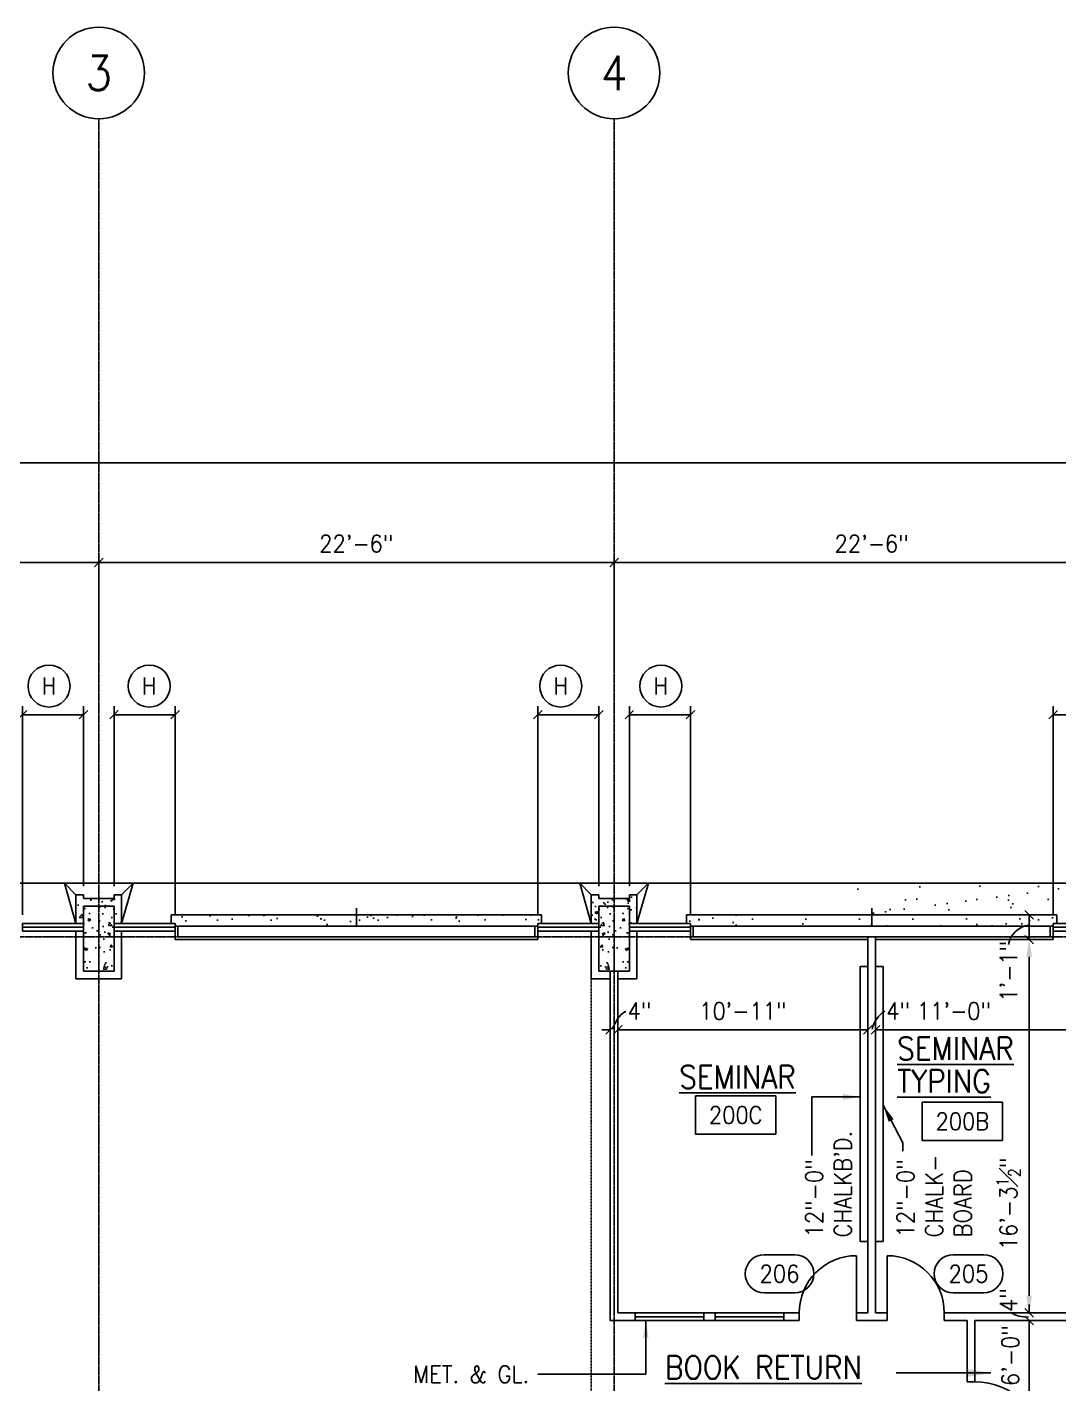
# Model space of a CAD drawing. Header units: inches. Extents: x 388 to 4053, y 352 to 2882.
# Drawn here: x 1170 to 1710, y 2171 to 2882 of the extents above; entities that cross this region are included whole.
import ezdxf
from ezdxf.enums import TextEntityAlignment as Align

# ---------------------------------------------------------------- set-up
doc = ezdxf.new("R2010")
doc.units = ezdxf.units.IN
doc.header["$LTSCALE"] = 0.5
doc.header["$MEASUREMENT"] = 0
doc.linetypes.add('CENTER', pattern=[3.25, 2.5, -0.25, 0.25, -0.25])
doc.linetypes.add('HIDDEN', pattern=[0.375, 0.25, -0.125])
for name, color, linetype in [('A-ANNO-DIMS', 7, 'Continuous'), ('A-ANNO-NOTE', 7, 'Continuous'), ('A-ANNO-TEXT', 7, 'Continuous'), ('A-COLS', 2, 'Continuous'), ('A-COLS-PATT', 8, 'Continuous'), ('A-DOOR', 3, 'Continuous'), ('A-DOOR-IDEN', 7, 'Continuous'), ('A-EQPM', 3, 'Continuous'), ('A-FLOR-IDEN', 7, 'Continuous'), ('A-FLOR-LEVL', 2, 'Continuous'), ('A-FLOR-OVHD', 2, 'Continuous'), ('A-FLOR-PATT', 8, 'Continuous'), ('A-GLAZ', 3, 'Continuous'), ('A-GLAZ-IDEN', 7, 'Continuous'), ('A-GRID', 8, 'CENTER'), ('A-GRID-IDEN', 7, 'Continuous'), ('A-WALL', 2, 'Continuous'), ('A-WALL-PATT', 8, 'Continuous')]:
    doc.layers.add(name, color=color, linetype=linetype)
doc.styles.add('ROMANS', font='romans.shx', dxfattribs={"width": 0.9})
doc.dimstyles.new('DIM96', dxfattribs={"dimscale": 96, "dimtxt": 0.09375, "dimasz": 0.046875, "dimexe": 0.046875, "dimexo": 0.046875, "dimgap": 0.046875, "dimtad": 1, "dimdec": 4, "dimzin": 3, "dimdsep": 46, "dimlunit": 4, "dimtxsty": 'ROMANS', "dimblk": 'OBLIQUE', "dimcen": 0.046875, "dimaunit": 1, "dimazin": 0, "dimtfac": 0.7, "dimtdec": 4, "dimtofl": 0, "dimtmove": 2, "dimatfit": 3, "dimldrblk": 'OBLIQUE', "dimfxl": 0, "dimfrac": 1, "dimtolj": 1, "dimtzin": 0, "dimarcsym": 0})
doc.dimstyles.new('LD96', dxfattribs={"dimscale": 96, "dimtxt": 0.09375, "dimasz": 0.09375, "dimexe": 0.046875, "dimexo": 0.046875, "dimgap": 0.046875, "dimtad": 0, "dimdec": 4, "dimzin": 3, "dimdsep": 46, "dimlunit": 4, "dimtxsty": 'ROMANS', "dimcen": 0.046875, "dimaunit": 1, "dimadec": 0, "dimazin": 0, "dimtfac": 0.7, "dimtdec": 4, "dimtofl": 0, "dimtmove": 2, "dimatfit": 3, "dimfxl": 0, "dimfrac": 1, "dimtolj": 1, "dimtzin": 0, "dimarcsym": 0})
doc.dimstyles.new('LE96A', dxfattribs={"dimscale": 96, "dimtxt": 0.09375, "dimasz": 0.125, "dimexe": 0.046875, "dimexo": 0.046875, "dimgap": 0.046875, "dimtad": 0, "dimdec": 4, "dimzin": 3, "dimdsep": 46, "dimlunit": 4, "dimtxsty": 'ROMANS', "dimcen": 0.046875, "dimaunit": 1, "dimadec": 0, "dimazin": 0, "dimtfac": 0.7, "dimtdec": 4, "dimtofl": 0, "dimtmove": 2, "dimatfit": 3, "dimfxl": 0, "dimfrac": 1, "dimtolj": 1, "dimtzin": 0, "dimarcsym": 0})
pattern_1 = [(37.5, (8.345, 1.141), (-0.56694, 17.341414), [0, -13.68, 0, -15.3, 0, -14.625]), (7.5, (8.345, 1.141), (15.92799, 25.39931), [0, -7.38, 0, -12.33, 0, -4.725]), (327.5, (-2.725, 1.141), (28.02728, 0.05093), [0, -4.5, 0, -16.2, 0, -21.15]), (317.5, (-2.725, 1.141), (27.05514, 7.89908), [0, -2.25, 0, -10.62, 0, -12.15])]
pattern_2 = [(50, (10.328, -0.822), (14.345204, -1.255043), [1.5, -16.5]), (355, (10.328, -0.822), (-2.77503, 15.04384), [1.2, -13.2]), (100.4514, (11.523, -0.927), (11.57019, 13.78879), [1.274804, -14.02284]), (46.1842, (10.328, 3.178), (21.34482, -3.31038), [2.25, -24.75]), (96.6356, (12.107, 2.902), (18.69325, 19.48236), [1.9122, -21.03426]), (351.1842, (10.328, 3.178), (18.69324, 19.48237), [1.8, -19.8]), (21, (12.328, 2.178), (11.93814, -8.05238), [1.5, -16.5]), (326, (12.328, 2.178), (4.86631, 14.503), [1.2, -13.2]), (71.4514, (13.323, 1.507), (16.80445, 6.45061), [1.274804, -14.02284]), (37.5, (10.328, -0.8225), (0.243197, 6.657877), [0, -13.04, 0, -13.4, 0, -13.25]), (7.5, (10.328, -0.8225), (5.26139, 7.888234), [0, -7.64, 0, -12.74, 0, -5.05]), (327.5, (5.868, -0.8225), (10.676449, -0.451097), [0, -5, 0, -15.6, 0, -20.7]), (317.5, (3.868, -0.822), (11.663723, 2.0021), [0, -6.5, 0, -10.36, 0, -14.7])]

# ---------------------------------------------------------------- blocks, each defined once
blk = doc.blocks.new('_Oblique')
at = {"color": 0, "lineweight": -2}
blk.add_line((-0.5, -0.5), (0.5, 0.5), dxfattribs=at)
blk = doc.blocks.new('*D2')
at = {"layer": 'A-ANNO-DIMS', "color": 0, "lineweight": -2}
for p, q in [((659.08, 2615.5), (659.08, 2657.96)), ((3645.08, 2530.14), (3645.08, 2657.96)), ((659.08, 2653.46), (3645.08, 2653.46))]:
    blk.add_line(p, q, dxfattribs=at)
at = {"layer": 'Defpoints', "color": 0}
for p in [(3645.08, 2653.46), (659.08, 2611), (3645.08, 2525.64)]:
    blk.add_point(p, dxfattribs=at)
at = {"layer": 'A-ANNO-DIMS', "color": 0, "lineweight": -2, "xscale": 4.5, "yscale": 4.5, "zscale": 4.5, "rotation": 180}
blk.add_blockref('_Oblique', (659.08, 2653.46), dxfattribs=at)
at = {"layer": 'A-ANNO-DIMS', "color": 0, "lineweight": -2, "xscale": 4.5, "yscale": 4.5, "zscale": 4.5}
blk.add_blockref('_Oblique', (3645.08, 2653.46), dxfattribs=at)
at = {"layer": 'A-ANNO-DIMS', "color": 0, "insert": (2152.08, 2663.31), "char_height": 9, "attachment_point": 5, "style": 'ROMANS'}
blk.add_mtext('\\A1;248\'-10"', dxfattribs=at)
blk = doc.blocks.new('*D4')
at = {"layer": 'A-ANNO-DIMS', "color": 0, "lineweight": -2}
for p, q in [((937.08, 2512.69), (937.08, 2605.8)), ((937.08, 2601.3), (1207.08, 2601.3)), ((1207.08, 2553.74), (1207.08, 2605.8))]:
    blk.add_line(p, q, dxfattribs=at)
at = {"layer": 'Defpoints', "color": 0}
for p in [(1207.08, 2601.3), (1207.08, 2549.24), (937.08, 2508.19)]:
    blk.add_point(p, dxfattribs=at)
at = {"layer": 'A-ANNO-DIMS', "color": 0, "lineweight": -2, "xscale": 4.5, "yscale": 4.5, "zscale": 4.5, "rotation": 180}
blk.add_blockref('_Oblique', (937.08, 2601.3), dxfattribs=at)
at = {"layer": 'A-ANNO-DIMS', "color": 0, "lineweight": -2, "xscale": 4.5, "yscale": 4.5, "zscale": 4.5}
blk.add_blockref('_Oblique', (1207.08, 2601.3), dxfattribs=at)
at = {"layer": 'A-ANNO-DIMS', "color": 0, "insert": (1072.08, 2611.16), "char_height": 9, "attachment_point": 5, "style": 'ROMANS'}
blk.add_mtext('\\A1;22\'-6"', dxfattribs=at)
blk = doc.blocks.new('*D5')
at = {"layer": 'A-ANNO-DIMS', "color": 0, "lineweight": -2}
for p, q in [((1207.08, 2553.74), (1207.08, 2605.8)), ((1207.08, 2601.3), (1477.08, 2601.3)), ((1477.08, 2547.74), (1477.08, 2605.8))]:
    blk.add_line(p, q, dxfattribs=at)
at = {"layer": 'Defpoints', "color": 0}
for p in [(1477.08, 2601.3), (1207.08, 2549.24), (1477.08, 2543.24)]:
    blk.add_point(p, dxfattribs=at)
at = {"layer": 'A-ANNO-DIMS', "color": 0, "lineweight": -2, "xscale": 4.5, "yscale": 4.5, "zscale": 4.5, "rotation": 180}
blk.add_blockref('_Oblique', (1207.08, 2601.3), dxfattribs=at)
at = {"layer": 'A-ANNO-DIMS', "color": 0, "lineweight": -2, "xscale": 4.5, "yscale": 4.5, "zscale": 4.5}
blk.add_blockref('_Oblique', (1477.08, 2601.3), dxfattribs=at)
at = {"layer": 'A-ANNO-DIMS', "color": 0, "insert": (1342.08, 2611.16), "char_height": 9, "attachment_point": 5, "style": 'ROMANS'}
blk.add_mtext('\\A1;22\'-6"', dxfattribs=at)
blk = doc.blocks.new('*D6')
at = {"layer": 'A-ANNO-DIMS', "color": 0, "lineweight": -2}
for p, q in [((1477.08, 2547.74), (1477.08, 2605.8)), ((1477.08, 2601.3), (1747.08, 2601.3)), ((1747.08, 2543.74), (1747.08, 2605.8))]:
    blk.add_line(p, q, dxfattribs=at)
at = {"layer": 'Defpoints', "color": 0}
for p in [(1747.08, 2601.3), (1477.08, 2543.24), (1747.08, 2539.24)]:
    blk.add_point(p, dxfattribs=at)
at = {"layer": 'A-ANNO-DIMS', "color": 0, "lineweight": -2, "xscale": 4.5, "yscale": 4.5, "zscale": 4.5, "rotation": 180}
blk.add_blockref('_Oblique', (1477.08, 2601.3), dxfattribs=at)
at = {"layer": 'A-ANNO-DIMS', "color": 0, "lineweight": -2, "xscale": 4.5, "yscale": 4.5, "zscale": 4.5}
blk.add_blockref('_Oblique', (1747.08, 2601.3), dxfattribs=at)
at = {"layer": 'A-ANNO-DIMS', "color": 0, "insert": (1612.08, 2611.16), "char_height": 9, "attachment_point": 5, "style": 'ROMANS'}
blk.add_mtext('\\A1;22\'-6"', dxfattribs=at)
blk = doc.blocks.new('GLAZ1')
for p, q in [((0, 0), (-4, 0)), ((-4, 0), (-4, -32)), ((-2, -32), (-2, 0)), ((0, -32), (0, 0)), ((-4, -32), (0, -32))]:
    blk.add_line(p, q)
blk = doc.blocks.new('IDEN3')
for p, q in [((-0.0833, 0.1042), (0.0833, 0.1042)), ((-0.0833, -0.1042), (0.0833, -0.1042))]:
    blk.add_line(p, q)
for centre, start, end in [((-0.0833, 0), 90, 270), ((0.0833, 0), 270, 90)]:
    blk.add_arc(centre, 0.1042, start, end)
at = {"style": 'ROMANS', "width": 0.9}
blk.add_attdef('#', text='', height=0.0938, dxfattribs=at).set_placement((0, 0), align=Align.MIDDLE_CENTER)
blk = doc.blocks.new('IDENM1')
blk.add_circle((0, 0), 0.1146)
at = {"style": 'ROMANS', "width": 0.9}
blk.add_attdef('#', text='', height=0.0938, dxfattribs=at).set_placement((0, 0), align=Align.MIDDLE)
blk = doc.blocks.new('IDEN2')
for p, q in [((-0.2188, 0.1042), (0.2188, 0.1042)), ((-0.2188, 0.1042), (-0.2188, -0.1042)), ((0.2188, 0.1042), (0.2188, -0.1042)), ((-0.2188, -0.1042), (0.2188, -0.1042))]:
    blk.add_line(p, q)
at = {"style": 'ROMANS', "width": 0.9}
blk.add_attdef('#', text='', height=0.0938, dxfattribs=at).set_placement((0, 0), align=Align.MIDDLE_CENTER)
blk = doc.blocks.new('DOOR1')
at = {"color": 0, "linetype": 'ByBlock'}
blk.add_line((0, 0), (0, 1), dxfattribs=at)
blk.add_arc((0, 0), 1, 90, 180, dxfattribs=at)
blk = doc.blocks.new('*D46')
at = {"layer": 'A-ANNO-DIMS', "color": 0, "lineweight": -2}
for p, q in [((1475.08, 2342.87), (1475.08, 2361.03)), ((1479.08, 2342.87), (1479.08, 2361.03)), ((1475.08, 2356.53), (1470.58, 2356.53)), ((1479.08, 2356.53), (1483.58, 2356.53))]:
    blk.add_line(p, q, dxfattribs=at)
at = {"layer": 'Defpoints', "color": 0}
for p in [(1479.08, 2356.53), (1475.08, 2338.37), (1479.08, 2338.37)]:
    blk.add_point(p, dxfattribs=at)
at = {"layer": 'A-ANNO-DIMS', "color": 0, "lineweight": -2, "xscale": 4.5, "yscale": 4.5, "zscale": 4.5}
blk.add_blockref('_Oblique', (1475.08, 2356.53), dxfattribs=at)
at = {"layer": 'A-ANNO-DIMS', "color": 0, "lineweight": -2, "xscale": 4.5, "yscale": 4.5, "zscale": 4.5, "rotation": 180}
blk.add_blockref('_Oblique', (1479.08, 2356.53), dxfattribs=at)
at = {"layer": 'A-ANNO-DIMS', "color": 0, "insert": (1490.39, 2366.39), "char_height": 9, "attachment_point": 5, "style": 'ROMANS'}
blk.add_mtext('\\A1;4"', dxfattribs=at)
blk = doc.blocks.new('*D47')
at = {"layer": 'A-ANNO-DIMS', "color": 0, "lineweight": -2}
for p, q in [((1479.08, 2342.87), (1479.08, 2361.03)), ((1610.08, 2350.47), (1610.08, 2361.03)), ((1479.08, 2356.53), (1610.08, 2356.53))]:
    blk.add_line(p, q, dxfattribs=at)
at = {"layer": 'Defpoints', "color": 0}
for p in [(1610.08, 2356.53), (1610.08, 2345.97), (1479.08, 2338.37)]:
    blk.add_point(p, dxfattribs=at)
at = {"layer": 'A-ANNO-DIMS', "color": 0, "lineweight": -2, "xscale": 4.5, "yscale": 4.5, "zscale": 4.5, "rotation": 180}
blk.add_blockref('_Oblique', (1479.08, 2356.53), dxfattribs=at)
at = {"layer": 'A-ANNO-DIMS', "color": 0, "lineweight": -2, "xscale": 4.5, "yscale": 4.5, "zscale": 4.5}
blk.add_blockref('_Oblique', (1610.08, 2356.53), dxfattribs=at)
at = {"layer": 'A-ANNO-DIMS', "color": 0, "insert": (1544.58, 2366.39), "char_height": 9, "attachment_point": 5, "style": 'ROMANS'}
blk.add_mtext('\\A1;10\'-11"', dxfattribs=at)
blk = doc.blocks.new('*D48')
at = {"layer": 'A-ANNO-DIMS', "color": 0, "lineweight": -2}
for p, q in [((1610.08, 2350.47), (1610.08, 2361.03)), ((1614.08, 2350.47), (1614.08, 2361.03)), ((1610.08, 2356.53), (1605.58, 2356.53)), ((1614.08, 2356.53), (1618.58, 2356.53))]:
    blk.add_line(p, q, dxfattribs=at)
at = {"layer": 'Defpoints', "color": 0}
for p in [(1614.08, 2356.53), (1610.08, 2345.97), (1614.08, 2345.97)]:
    blk.add_point(p, dxfattribs=at)
at = {"layer": 'A-ANNO-DIMS', "color": 0, "lineweight": -2, "xscale": 4.5, "yscale": 4.5, "zscale": 4.5}
blk.add_blockref('_Oblique', (1610.08, 2356.53), dxfattribs=at)
at = {"layer": 'A-ANNO-DIMS', "color": 0, "lineweight": -2, "xscale": 4.5, "yscale": 4.5, "zscale": 4.5, "rotation": 180}
blk.add_blockref('_Oblique', (1614.08, 2356.53), dxfattribs=at)
at = {"layer": 'A-ANNO-DIMS', "color": 0, "insert": (1625.9, 2366.39), "char_height": 9, "attachment_point": 5, "style": 'ROMANS'}
blk.add_mtext('\\A1;4"', dxfattribs=at)
blk = doc.blocks.new('*D49')
at = {"layer": 'A-ANNO-DIMS', "color": 0, "lineweight": -2}
for p, q in [((1614.08, 2350.47), (1614.08, 2361.03)), ((1746.08, 2342.45), (1746.08, 2361.03)), ((1614.08, 2356.53), (1746.08, 2356.53))]:
    blk.add_line(p, q, dxfattribs=at)
at = {"layer": 'Defpoints', "color": 0}
for p in [(1746.08, 2356.53), (1614.08, 2345.97), (1746.08, 2337.95)]:
    blk.add_point(p, dxfattribs=at)
at = {"layer": 'A-ANNO-DIMS', "color": 0, "lineweight": -2, "xscale": 4.5, "yscale": 4.5, "zscale": 4.5, "rotation": 180}
blk.add_blockref('_Oblique', (1614.08, 2356.53), dxfattribs=at)
at = {"layer": 'A-ANNO-DIMS', "color": 0, "lineweight": -2, "xscale": 4.5, "yscale": 4.5, "zscale": 4.5}
blk.add_blockref('_Oblique', (1746.08, 2356.53), dxfattribs=at)
at = {"layer": 'A-ANNO-DIMS', "color": 0, "insert": (1655.22, 2366.39), "char_height": 9, "attachment_point": 5, "style": 'ROMANS'}
blk.add_mtext('\\A1;11\'-0"', dxfattribs=at)
blk = doc.blocks.new('CHALK')
for p, q in [((0, 4), (144, 4)), ((0, 4), (0, 0)), ((0, 0), (144, 0)), ((144, 4), (144, 0))]:
    blk.add_line(p, q)
blk = doc.blocks.new('*D76')
at = {"layer": 'A-ANNO-DIMS', "color": 0, "lineweight": -2}
for p, q in [((1685.2, 2204.28), (1699.05, 2204.28)), ((1694.55, 2132.28), (1694.55, 2204.28)), ((1686.93, 2132.28), (1699.05, 2132.28))]:
    blk.add_line(p, q, dxfattribs=at)
at = {"layer": 'Defpoints', "color": 0}
for p in [(1680.7, 2204.28), (1694.55, 2204.28), (1682.43, 2132.28)]:
    blk.add_point(p, dxfattribs=at)
at = {"layer": 'A-ANNO-DIMS', "color": 0, "lineweight": -2, "xscale": 4.5, "yscale": 4.5, "zscale": 4.5}
for p, rotation in [((1694.55, 2204.28), 90), ((1694.55, 2132.28), 270)]:
    blk.add_blockref('_Oblique', p, dxfattribs=dict(at, rotation=rotation))
at = {"layer": 'A-ANNO-DIMS', "color": 0, "insert": (1684.69, 2185.94), "char_height": 9, "attachment_point": 5, "rotation": 90, "style": 'ROMANS'}
blk.add_mtext('\\A1;6\'-0"', dxfattribs=at)
blk = doc.blocks.new('*D77')
at = {"layer": 'A-ANNO-DIMS', "color": 0, "lineweight": -2}
for p, q in [((1694.55, 2208.28), (1694.55, 2212.78)), ((1680.69, 2208.28), (1699.05, 2208.28)), ((1685.2, 2204.28), (1699.05, 2204.28)), ((1694.55, 2204.28), (1694.55, 2199.78))]:
    blk.add_line(p, q, dxfattribs=at)
at = {"layer": 'Defpoints', "color": 0}
for p in [(1676.19, 2208.28), (1680.7, 2204.28), (1694.55, 2208.28)]:
    blk.add_point(p, dxfattribs=at)
at = {"layer": 'A-ANNO-DIMS', "color": 0, "lineweight": -2, "xscale": 4.5, "yscale": 4.5, "zscale": 4.5}
for p, rotation in [((1694.55, 2208.28), 270), ((1694.55, 2204.28), 90)]:
    blk.add_blockref('_Oblique', p, dxfattribs=dict(at, rotation=rotation))
at = {"layer": 'A-ANNO-DIMS', "color": 0, "insert": (1683.75, 2215.02), "char_height": 9, "attachment_point": 5, "rotation": 90, "style": 'ROMANS'}
blk.add_mtext('\\A1;4"', dxfattribs=at)
blk = doc.blocks.new('*D78')
at = {"layer": 'A-ANNO-DIMS', "color": 0, "lineweight": -2}
for p, q in [((1678.29, 2403.78), (1699.05, 2403.78)), ((1694.55, 2217.28), (1694.55, 2394.78)), ((1680.69, 2208.28), (1699.05, 2208.28))]:
    blk.add_line(p, q, dxfattribs=at)
at = {"layer": 'A-ANNO-DIMS', "color": 0}
for points in [[(1693.05, 2394.78), (1696.05, 2394.78), (1694.55, 2403.78)], [(1693.05, 2217.28), (1696.05, 2217.28), (1694.55, 2208.28)]]:
    blk.add_solid(points, dxfattribs=at)
at = {"layer": 'Defpoints', "color": 0}
for p in [(1673.79, 2403.78), (1694.55, 2403.78), (1676.19, 2208.28)]:
    blk.add_point(p, dxfattribs=at)
at = {"layer": 'A-ANNO-DIMS', "color": 0, "insert": (1683.75, 2265.43), "char_height": 9, "attachment_point": 5, "rotation": 90, "style": 'ROMANS'}
blk.add_mtext('\\A1;16\'-3{\\H0.700000x;\\S1#2;}"', dxfattribs=at)
blk = doc.blocks.new('*D79')
at = {"layer": 'A-ANNO-DIMS', "color": 0, "lineweight": -2}
for p, q in [((1667.9, 2416.78), (1699.05, 2416.78)), ((1694.55, 2403.78), (1694.55, 2416.78)), ((1678.29, 2403.78), (1699.05, 2403.78))]:
    blk.add_line(p, q, dxfattribs=at)
at = {"layer": 'Defpoints', "color": 0}
for p in [(1663.4, 2416.78), (1694.55, 2416.78), (1673.79, 2403.78)]:
    blk.add_point(p, dxfattribs=at)
at = {"layer": 'A-ANNO-DIMS', "color": 0, "lineweight": -2, "xscale": 4.5, "yscale": 4.5, "zscale": 4.5}
for p, rotation in [((1694.55, 2416.78), 90), ((1694.55, 2403.78), 270)]:
    blk.add_blockref('_Oblique', p, dxfattribs=dict(at, rotation=rotation))
at = {"layer": 'A-ANNO-DIMS', "color": 0, "insert": (1683.75, 2387.21), "char_height": 9, "attachment_point": 5, "rotation": 90, "style": 'ROMANS'}
blk.add_mtext('\\A1;1\'-1"', dxfattribs=at)
blk = doc.blocks.new('*D85')
at = {"layer": 'A-GLAZ-IDEN', "color": 0, "lineweight": -2}
for p, q in [((1167.08, 2416.78), (1167.08, 2526.08)), ((1199.08, 2431.78), (1199.08, 2526.08)), ((1167.08, 2521.58), (1199.08, 2521.58))]:
    blk.add_line(p, q, dxfattribs=at)
at = {"layer": 'Defpoints', "color": 0}
for p in [(1199.08, 2521.58), (1199.08, 2427.28), (1167.08, 2412.28)]:
    blk.add_point(p, dxfattribs=at)
at = {"layer": 'A-GLAZ-IDEN', "color": 0, "lineweight": -2, "xscale": 4.5, "yscale": 4.5, "zscale": 4.5, "rotation": 180}
blk.add_blockref('_Oblique', (1167.08, 2521.58), dxfattribs=at)
at = {"layer": 'A-GLAZ-IDEN', "color": 0, "lineweight": -2, "xscale": 4.5, "yscale": 4.5, "zscale": 4.5}
blk.add_blockref('_Oblique', (1199.08, 2521.58), dxfattribs=at)
blk = doc.blocks.new('*D86')
at = {"layer": 'A-GLAZ-IDEN', "color": 0, "lineweight": -2}
for p, q in [((1215.08, 2431.78), (1215.08, 2526.08)), ((1247.08, 2416.78), (1247.08, 2526.08)), ((1247.08, 2521.58), (1215.08, 2521.58))]:
    blk.add_line(p, q, dxfattribs=at)
at = {"layer": 'Defpoints', "color": 0}
for p in [(1215.08, 2521.58), (1215.08, 2427.28), (1247.08, 2412.28)]:
    blk.add_point(p, dxfattribs=at)
at = {"layer": 'A-GLAZ-IDEN', "color": 0, "lineweight": -2, "xscale": 4.5, "yscale": 4.5, "zscale": 4.5, "rotation": 180}
blk.add_blockref('_Oblique', (1215.08, 2521.58), dxfattribs=at)
at = {"layer": 'A-GLAZ-IDEN', "color": 0, "lineweight": -2, "xscale": 4.5, "yscale": 4.5, "zscale": 4.5}
blk.add_blockref('_Oblique', (1247.08, 2521.58), dxfattribs=at)
blk = doc.blocks.new('*D87')
at = {"layer": 'A-GLAZ-IDEN', "color": 0, "lineweight": -2}
for p, q in [((1437.08, 2416.78), (1437.08, 2526.08)), ((1469.08, 2431.78), (1469.08, 2526.08)), ((1437.08, 2521.58), (1469.08, 2521.58))]:
    blk.add_line(p, q, dxfattribs=at)
at = {"layer": 'Defpoints', "color": 0}
for p in [(1469.08, 2521.58), (1469.08, 2427.28), (1437.08, 2412.28)]:
    blk.add_point(p, dxfattribs=at)
at = {"layer": 'A-GLAZ-IDEN', "color": 0, "lineweight": -2, "xscale": 4.5, "yscale": 4.5, "zscale": 4.5, "rotation": 180}
blk.add_blockref('_Oblique', (1437.08, 2521.58), dxfattribs=at)
at = {"layer": 'A-GLAZ-IDEN', "color": 0, "lineweight": -2, "xscale": 4.5, "yscale": 4.5, "zscale": 4.5}
blk.add_blockref('_Oblique', (1469.08, 2521.58), dxfattribs=at)
blk = doc.blocks.new('*D88')
at = {"layer": 'A-GLAZ-IDEN', "color": 0, "lineweight": -2}
for p, q in [((1485.08, 2431.78), (1485.08, 2526.08)), ((1517.08, 2416.78), (1517.08, 2526.08)), ((1517.08, 2521.58), (1485.08, 2521.58))]:
    blk.add_line(p, q, dxfattribs=at)
at = {"layer": 'Defpoints', "color": 0}
for p in [(1485.08, 2521.58), (1485.08, 2427.28), (1517.08, 2412.28)]:
    blk.add_point(p, dxfattribs=at)
at = {"layer": 'A-GLAZ-IDEN', "color": 0, "lineweight": -2, "xscale": 4.5, "yscale": 4.5, "zscale": 4.5, "rotation": 180}
blk.add_blockref('_Oblique', (1485.08, 2521.58), dxfattribs=at)
at = {"layer": 'A-GLAZ-IDEN', "color": 0, "lineweight": -2, "xscale": 4.5, "yscale": 4.5, "zscale": 4.5}
blk.add_blockref('_Oblique', (1517.08, 2521.58), dxfattribs=at)
blk = doc.blocks.new('*D89')
at = {"layer": 'A-GLAZ-IDEN', "color": 0, "lineweight": -2}
for p, q in [((1707.08, 2416.78), (1707.08, 2526.08)), ((1739.08, 2431.78), (1739.08, 2526.08)), ((1739.08, 2521.58), (1707.08, 2521.58))]:
    blk.add_line(p, q, dxfattribs=at)
at = {"layer": 'Defpoints', "color": 0}
for p in [(1707.08, 2521.58), (1739.08, 2427.28), (1707.08, 2412.28)]:
    blk.add_point(p, dxfattribs=at)
at = {"layer": 'A-GLAZ-IDEN', "color": 0, "lineweight": -2, "xscale": 4.5, "yscale": 4.5, "zscale": 4.5, "rotation": 180}
blk.add_blockref('_Oblique', (1707.08, 2521.58), dxfattribs=at)
at = {"layer": 'A-GLAZ-IDEN', "color": 0, "lineweight": -2, "xscale": 4.5, "yscale": 4.5, "zscale": 4.5}
blk.add_blockref('_Oblique', (1739.08, 2521.58), dxfattribs=at)
blk = doc.blocks.new('LEVEL')
for p, q in [((-12, 0), (-18, 6)), ((-12, -15), (-18, 6)), ((12, 0), (18, 6)), ((12, -15), (18, 6))]:
    blk.add_line(p, q)
blk = doc.blocks.new('TEXT')
blk.add_line((0, 0), (0, 9.5))
blk = doc.blocks.new('IDEN1')
blk.add_circle((0, 0), 0.25)
at = {"style": 'ROMANS', "width": 0.9}
blk.add_attdef('#', text='', height=0.1875, dxfattribs=at).set_placement((0, 0), align=Align.MIDDLE_CENTER)
blk = doc.blocks.new('4')
for p, q in [((-8, -18), (-8, 16)), ((8, 16), (-8, 16)), ((8, -18), (8, 16)), ((8, -18), (-8, -18))]:
    blk.add_line(p, q)

msp = doc.modelspace()

# ---------------------------------------------------------------- hatches: boundary and pattern name
at = {"layer": 'A-COLS-PATT'}
h = msp.add_hatch(dxfattribs=at)
h.set_pattern_fill('AR-CONC', color=256, scale=2, style=0)
h.set_pattern_definition([(130, (2173.867, 26.945), (-14.345204, -1.255043), [1.5, -16.5]), (185, (2173.867, 26.945), (2.77503, 15.04384), [1.2, -13.2]), (79.5486, (2172.672, 26.841), (-11.57019, 13.78879), [1.2748, -14.02284]), (133.8158, (2173.867, 30.945), (-21.34482, -3.31038), [2.25, -24.75]), (83.3644, (2172.088, 30.67), (-18.69325, 19.48236), [1.9122, -21.03426]), (188.8158, (2173.867, 30.945), (-18.69324, 19.48237), [1.8, -19.8]), (159, (2171.867, 29.945), (-11.93814, -8.05238), [1.5, -16.5]), (214, (2171.867, 29.945), (-4.86631, 14.503), [1.2, -13.2]), (108.5486, (2170.872, 29.274), (-16.80445, 6.45061), [1.2748, -14.02284]), (142.5, (2173.867, 26.9454), (-0.243197, 6.657877), [0, -13.04, 0, -13.4, 0, -13.25]), (172.5, (2173.867, 26.9454), (-5.26139, 7.888234), [0, -7.64, 0, -12.74, 0, -5.05]), (212.5, (2178.327, 26.9454), (-10.676449, -0.451097), [0, -5, 0, -15.6, 0, -20.7]), (222.5, (2180.327, 26.945), (-11.663723, 2.0021), [0, -6.5, 0, -10.36, 0, -14.7])])
h.paths.add_polyline_path([(1199.08318, 2421.27553), (1215.08318, 2421.27553), (1215.08318, 2387.27553), (1199.08318, 2387.27553)])
h = msp.add_hatch(dxfattribs=at)
h.set_pattern_fill('AR-CONC', color=256, scale=2, style=0)
h.set_pattern_definition([(50, (510.299, 26.945), (14.345204, -1.255043), [1.5, -16.5]), (355, (510.299, 26.945), (-2.77503, 15.04384), [1.2, -13.2]), (100.4514, (511.495, 26.841), (11.57019, 13.78879), [1.2748, -14.02284]), (46.1842, (510.3, 30.945), (21.34482, -3.31038), [2.25, -24.75]), (96.6356, (512.078, 30.67), (18.69325, 19.48236), [1.9122, -21.03426]), (351.1842, (510.3, 30.945), (18.69324, 19.48237), [1.8, -19.8]), (21, (512.299, 29.945), (11.93814, -8.05238), [1.5, -16.5]), (326, (512.299, 29.945), (4.86631, 14.503), [1.2, -13.2]), (71.4514, (513.294, 29.274), (16.80445, 6.45061), [1.2748, -14.02284]), (37.5, (510.299, 26.9454), (0.243197, 6.657877), [0, -13.04, 0, -13.4, 0, -13.25]), (7.5, (510.299, 26.9454), (5.26139, 7.888234), [0, -7.64, 0, -12.74, 0, -5.05]), (327.5, (505.839, 26.9454), (10.676449, -0.451097), [0, -5, 0, -15.6, 0, -20.7]), (317.5, (503.839, 26.945), (11.663723, 2.0021), [0, -6.5, 0, -10.36, 0, -14.7])])
h.paths.add_polyline_path([(1485.08318, 2421.27553), (1469.08318, 2421.27553), (1469.08318, 2387.27553), (1485.08318, 2387.27553)])
at = {"layer": 'A-FLOR-PATT'}
h = msp.add_hatch(dxfattribs=at)
h.set_pattern_fill('AR-SAND', color=256, scale=12, style=0)
h.set_pattern_definition([(37.5, (14.52, 1.141), (-0.75592, 23.12189), [0, -18.24, 0, -20.4, 0, -19.5]), (7.5, (14.52, 1.14), (21.23732, 33.86575), [0, -9.84, 0, -16.44, 0, -6.3]), (327.5, (-0.24, 1.141), (37.3697, 0.06791), [0, -6, 0, -21.6, 0, -28.2]), (317.5, (-0.24, 1.14), (36.07352, 10.5321), [0, -3, 0, -14.16, 0, -16.2])])
h.paths.add_polyline_path([(1729.08318, 2433.27553), (1595.51942, 2433.27553), (1595.51942, 2416.77553), (1709.08318, 2416.77553), (1709.08318, 2412.27553), (1735.08318, 2412.27553)])
h.paths.add_polyline_path([(1729.08318, 2433.27553), (1735.08318, 2412.27553), (1735.08318, 2427.27553)])
h.paths.add_polyline_path([(1735.08318, 2433.27553), (1729.08318, 2433.27553), (1735.08318, 2427.27553)], flags=17)
h.paths.add_polyline_path([(1759.08318, 2499.27553), (1735.08318, 2499.27553), (1735.08318, 2427.27553), (1739.08318, 2427.27553), (1739.08318, 2425.27553), (1755.08318, 2425.27553), (1755.08318, 2427.27553), (1759.08318, 2427.27553)])
h.paths.add_polyline_path([(1759.08318, 2545.01088), (1735.08318, 2545.01088), (1735.08318, 2499.27553), (1759.08318, 2499.27553)])
at = {"layer": 'A-WALL-PATT'}
h = msp.add_hatch(dxfattribs=at)
h.set_pattern_fill('AR-CONC', color=256, scale=2, style=0)
h.set_pattern_definition(pattern_2)
h.paths.add_polyline_path([(1215.08318, 2412.27553), (1219.08318, 2412.27553), (1219.08318, 2427.27553), (1215.08318, 2427.27553), (1215.08318, 2425.27553), (1199.08318, 2425.27553), (1199.08318, 2427.27553), (1195.08318, 2427.27553), (1195.08318, 2412.27553), (1199.08318, 2412.27553), (1199.08318, 2421.27553), (1215.08318, 2421.27553)])
h = msp.add_hatch(dxfattribs=at)
h.set_pattern_fill('AR-CONC', color=256, scale=2, style=0)
h.set_pattern_definition(pattern_2)
h.paths.add_polyline_path([(1485.08318, 2421.27553), (1485.08318, 2412.27553), (1489.08318, 2412.27553), (1489.08318, 2427.27553), (1485.08318, 2427.27553), (1485.08318, 2425.27553), (1469.08318, 2425.27553), (1469.08318, 2427.27553), (1465.08318, 2427.27553), (1465.08318, 2412.27553), (1469.08318, 2412.27553), (1469.08318, 2421.27553)])
h = msp.add_hatch(dxfattribs=at)
h.set_pattern_fill('AR-SAND', color=256, scale=9, style=0)
h.set_pattern_definition(pattern_1)
h.paths.add_polyline_path([(1437.08318, 2410.77553), (1437.08318, 2412.27553), (1439.08318, 2412.27553), (1439.08318, 2416.77553), (1342.08318, 2416.77553), (1342.08318, 2410.77553)])
h.paths.add_polyline_path([(1245.08318, 2416.77553), (1245.08318, 2412.27553), (1247.08318, 2412.27553), (1247.08318, 2410.77553), (1342.08318, 2410.77553), (1342.08318, 2416.77553)])
h = msp.add_hatch(dxfattribs=at)
h.set_pattern_fill('AR-SAND', color=256, scale=9, style=0)
h.set_pattern_definition(pattern_1)
h.paths.add_polyline_path([(1707.08318, 2410.77553), (1707.08318, 2412.27553), (1709.08318, 2412.27553), (1709.08318, 2416.77553), (1612.08318, 2416.77553), (1612.08318, 2410.77553)])
h.paths.add_polyline_path([(1515.08318, 2416.77553), (1515.08318, 2412.27553), (1517.08318, 2412.27553), (1517.08318, 2410.77553), (1612.08318, 2410.77553), (1612.08318, 2416.77553)])

# ---------------------------------------------------------------- linework, layer by layer
at = {"layer": 'A-ANNO-DIMS'}
for centre, radius, start, end in [((1695.60431, 2399.33723), 12.00295, 95.04139806, 170.98767685), ((1492.25577, 2352.81274), 16.34037, 123.83312768, 165.81911051), ((1626.316, 2354.19303), 14.21526, 120.93578645, 169.09387436), ((1693.2516, 2222.47898), 16.33488, 238.4304074, 273.61048222)]:
    msp.add_arc(centre, radius, start, end, dxfattribs=at)
at = {"layer": 'A-FLOR-LEVL'}
msp.add_line((1735.08318, 2433.27553), (631.08318, 2433.27553), dxfattribs=at)
at = {"layer": 'A-FLOR-OVHD', "linetype": 'HIDDEN'}
msp.add_line((1465.08318, 2383.27553), (1465.08318, 1779.27553), dxfattribs=at)
at = {"layer": 'A-GLAZ'}
for p, q in [((1524.08318, 2206.27553), (1488.08318, 2206.27553)), ((1566.08318, 2206.27553), (1530.08318, 2206.27553))]:
    msp.add_line(p, q, dxfattribs=at)
for points in [[(1488.08318, 2208.27553), (1524.08318, 2208.27553), (1524.08318, 2204.27553), (1488.08318, 2204.27553)], [(1530.08318, 2208.27553), (1566.08318, 2208.27553), (1566.08318, 2204.27553), (1530.08318, 2204.27553)]]:
    msp.add_lwpolyline(points, close=True, dxfattribs=at)
at = {"layer": 'A-GRID'}
for p, q in [((1207.08318, 2833.64311), (1207.08318, 1248.12704)), ((1477.08318, 2833.64311), (1477.08318, 435.27553)), ((510.08318, 2405.27553), (4004.54291, 2405.27553))]:
    msp.add_line(p, q, dxfattribs=at)
at = {"layer": 'A-WALL'}
for p, q in [((1199.08318, 2427.27553), (1195.08318, 2427.27553)), ((1195.08318, 2412.27553), (1195.08318, 2427.27553)), ((1199.08318, 2425.27553), (1199.08318, 2427.27553)), ((1199.08318, 2425.27553), (1215.08318, 2425.27553)), ((1215.08318, 2427.27553), (1219.08318, 2427.27553)), ((1215.08318, 2425.27553), (1215.08318, 2427.27553)), ((1219.08318, 2412.27553), (1219.08318, 2427.27553)), ((1469.08318, 2427.27553), (1465.08318, 2427.27553)), ((1465.08318, 2412.27553), (1465.08318, 2427.27553)), ((1469.08318, 2425.27553), (1469.08318, 2427.27553)), ((1485.08318, 2425.27553), (1469.08318, 2425.27553)), ((1485.08318, 2427.27553), (1489.08318, 2427.27553)), ((1485.08318, 2425.27553), (1485.08318, 2427.27553)), ((1489.08318, 2412.27553), (1489.08318, 2427.27553)), ((1215.08318, 2421.27553), (1199.08318, 2421.27553)), ((1199.08318, 2412.27553), (1199.08318, 2421.27553)), ((1215.08318, 2412.27553), (1215.08318, 2421.27553)), ((1245.08318, 2416.77553), (1439.08318, 2416.77553)), ((1245.08318, 2412.27553), (1245.08318, 2416.77553)), ((1439.08318, 2412.27553), (1439.08318, 2416.77553)), ((1469.08318, 2421.27553), (1485.08318, 2421.27553)), ((1469.08318, 2412.27553), (1469.08318, 2421.27553)), ((1485.08318, 2412.27553), (1485.08318, 2421.27553)), ((1515.08318, 2416.77553), (1709.08318, 2416.77553)), ((1515.08318, 2412.27553), (1515.08318, 2416.77553)), ((1709.08318, 2412.27553), (1709.08318, 2416.77553)), ((1199.08318, 2412.27553), (1195.08318, 2412.27553)), ((1219.08318, 2412.27553), (1215.08318, 2412.27553)), ((1247.08318, 2412.27553), (1245.08318, 2412.27553)), ((1247.08318, 2403.77553), (1247.08318, 2412.27553)), ((1247.08318, 2410.77553), (1437.08318, 2410.77553)), ((1248.58318, 2405.27553), (1248.58318, 2410.77553)), ((1435.58318, 2405.27553), (1435.58318, 2410.77553)), ((1437.08318, 2403.77553), (1437.08318, 2412.27553)), ((1437.08318, 2412.27553), (1439.08318, 2412.27553)), ((1469.08318, 2412.27553), (1465.08318, 2412.27553)), ((1489.08318, 2412.27553), (1485.08318, 2412.27553)), ((1517.08318, 2412.27553), (1515.08318, 2412.27553)), ((1517.08318, 2403.77553), (1517.08318, 2412.27553)), ((1517.08318, 2410.77553), (1707.08318, 2410.77553)), ((1518.58318, 2405.27553), (1518.58318, 2410.77553)), ((1705.58318, 2405.27553), (1705.58318, 2410.77553)), ((1707.08318, 2403.77553), (1707.08318, 2412.27553)), ((1707.08318, 2412.27553), (1709.08318, 2412.27553)), ((1195.08318, 2383.27553), (1195.08318, 2408.27553)), ((1199.08318, 2408.27553), (1195.08318, 2408.27553)), ((1199.08318, 2387.27553), (1199.08318, 2408.27553)), ((1215.08318, 2387.27553), (1215.08318, 2408.27553)), ((1219.08318, 2408.27553), (1215.08318, 2408.27553)), ((1219.08318, 2383.27553), (1219.08318, 2408.27553)), ((1247.08318, 2403.77553), (1437.08318, 2403.77553)), ((1248.58318, 2405.27553), (1435.58318, 2405.27553)), ((1465.08318, 2383.27553), (1465.08318, 2408.27553)), ((1469.08318, 2408.27553), (1465.08318, 2408.27553)), ((1469.08318, 2387.27553), (1469.08318, 2408.27553)), ((1485.08318, 2387.27553), (1485.08318, 2408.27553)), ((1489.08318, 2408.27553), (1485.08318, 2408.27553)), ((1489.08318, 2383.27553), (1489.08318, 2408.27553)), ((1517.08318, 2403.77553), (1610.08318, 2403.77553)), ((1518.58318, 2405.27553), (1705.58318, 2405.27553)), ((1610.08318, 2405.27553), (1610.08318, 2208.27553)), ((1614.08318, 2405.27553), (1614.08318, 2208.27553)), ((1614.08318, 2403.77553), (1707.08318, 2403.77553)), ((1195.08318, 2383.27553), (1219.08318, 2383.27553)), ((1215.08318, 2387.27553), (1199.08318, 2387.27553)), ((1475.08318, 2383.27553), (1465.08318, 2383.27553)), ((1469.08318, 2387.27553), (1485.08318, 2387.27553)), ((1475.08318, 2387.27553), (1475.08318, 2204.27553)), ((1479.08318, 2387.27553), (1479.08318, 2208.27553)), ((1489.08318, 2383.27553), (1479.08318, 2383.27553)), ((1488.08318, 2204.27553), (1475.08318, 2204.27553)), ((1488.08318, 2208.27553), (1479.08318, 2208.27553)), ((1488.08318, 2208.27553), (1488.08318, 2204.27553)), ((1524.08318, 2208.27553), (1524.08318, 2204.27553)), ((1530.08318, 2208.27553), (1524.08318, 2208.27553)), ((1530.08318, 2204.27553), (1524.08318, 2204.27553)), ((1530.08318, 2208.27553), (1530.08318, 2204.27553)), ((1574.08318, 2208.27553), (1566.08318, 2208.27553)), ((1566.08318, 2208.27553), (1566.08318, 2204.27553)), ((1574.08318, 2204.27553), (1566.08318, 2204.27553)), ((1574.08318, 2208.27553), (1574.08318, 2204.27553)), ((1610.08318, 2208.27553), (1604.08318, 2208.27553)), ((1604.08318, 2208.27553), (1604.08318, 2204.27553)), ((1620.08318, 2204.27553), (1604.08318, 2204.27553)), ((1620.08318, 2208.27553), (1614.08318, 2208.27553)), ((1620.08318, 2208.27553), (1620.08318, 2204.27553)), ((1746.08318, 2208.27553), (1650.08318, 2208.27553)), ((1650.08318, 2208.27553), (1650.08318, 2204.27553)), ((1662.08318, 2204.27553), (1650.08318, 2204.27553)), ((1662.08318, 2204.27553), (1662.08318, 2172.27526)), ((1746.08318, 2204.27553), (1666.08318, 2204.27553)), ((1666.08318, 2204.27553), (1666.08318, 2172.27526)), ((1662.08318, 2172.27526), (1666.08318, 2172.27526))]:
    msp.add_line(p, q, dxfattribs=at)

# ---------------------------------------------------------------- block references
at = {"layer": 'A-ANNO-NOTE'}
for p in [(1342.08318, 2410.77553), (1612.08318, 2410.77553)]:
    msp.add_blockref('TEXT', p, dxfattribs=at)
at = {"layer": 'A-COLS', "extrusion": (0, 0, -1), "zscale": -1}
msp.add_blockref('4', (-1207.08318, 2405.27553), dxfattribs=at)
at = {"layer": 'A-COLS'}
msp.add_blockref('4', (1477.08318, 2405.27553), dxfattribs=at)
at = {"layer": 'A-DOOR'}
for p, xscale, yscale, zscale, rotation in [((1604.08318, 2208.27553), -30, -30, 30, 180.0000000000035), ((1620.08318, 2208.27553), 30, -30, 30, 179.9999999999966), ((1666.08318, 2136.27526), -35.99999999999954, -35.99999999999954, 35.99999999999954, 89.99999999999964)]:
    msp.add_blockref('DOOR1', p, dxfattribs=dict(at, xscale=xscale, yscale=yscale, zscale=zscale, rotation=rotation))
at = {"layer": 'A-DOOR-IDEN', "xscale": 96, "yscale": 96, "zscale": 96}
for p, values in [((1563.76971, 2228.79618), {'#': '206'}), ((1662.77641, 2228.79618), {'#': '205'})]:
    msp.add_blockref('IDEN3', p, dxfattribs=at).add_auto_attribs(values)
at = {"layer": 'A-EQPM', "xscale": -1, "rotation": 90}
msp.add_blockref('CHALK', (1610.08318, 2389.77553), dxfattribs=at)
at = {"layer": 'A-EQPM', "rotation": 270}
msp.add_blockref('CHALK', (1614.08318, 2389.77553), dxfattribs=at)
at = {"layer": 'A-FLOR-IDEN', "xscale": 96, "yscale": 96, "zscale": 96}
for p, values in [((1540.81637, 2311.93629), {'#': '200C'}), ((1659.57165, 2308.59707), {'#': '200B'})]:
    msp.add_blockref('IDEN2', p, dxfattribs=at).add_auto_attribs(values)
at = {"layer": 'A-FLOR-LEVL'}
for p in [(1207.08318, 2427.27553), (1477.08318, 2427.27553)]:
    msp.add_blockref('LEVEL', p, dxfattribs=at)
at = {"layer": 'A-GLAZ', "rotation": 90}
for p in [(1167.08318, 2412.27553), (1437.08318, 2412.27553), (1707.08318, 2412.27553)]:
    msp.add_blockref('GLAZ1', p, dxfattribs=at)
at = {"layer": 'A-GLAZ', "xscale": -1, "rotation": 270}
for p in [(1247.08318, 2412.27553), (1517.08318, 2412.27553)]:
    msp.add_blockref('GLAZ1', p, dxfattribs=at)
at = {"layer": 'A-GLAZ-IDEN', "xscale": 96, "yscale": 96, "zscale": 96}
for p in [(1181.01492, 2536.57722), (1233.50691, 2536.57722), (1449.12035, 2536.57722), (1501.61234, 2536.57722)]:
    msp.add_blockref('IDENM1', p, dxfattribs=at).add_auto_attribs({'#': 'H'})
at = {"layer": 'A-GRID-IDEN', "xscale": 96, "yscale": 96, "zscale": 96}
for p, values in [((1207.08318, 2857.64311), {'#': '3'}), ((1477.08318, 2857.64311), {'#': '4'})]:
    msp.add_blockref('IDEN1', p, dxfattribs=at).add_auto_attribs(values)

# ---------------------------------------------------------------- texts
at = {"layer": 'A-ANNO-TEXT', "char_height": 9, "attachment_point": 7, "rotation": 90, "style": 'ROMANS'}
for s, insert in [('12"-0"\\PCHALKB\'D.', (1601.44635, 2247.79654)), ('12"-0"\\PCHALK-\\PBOARD', (1664.2696, 2247.79654))]:
    msp.add_mtext(s, dxfattribs=dict(at, insert=insert))
at = {"layer": 'A-ANNO-TEXT', "insert": (1432.65076, 2171.67), "char_height": 9, "attachment_point": 9, "style": 'ROMANS'}
msp.add_mtext('MET. & GL.', dxfattribs=at)
at = {"layer": 'A-FLOR-IDEN', "style": 'ROMANS', "width": 0.9}
for s, p in [('%%USEMINAR', (1625.41432, 2340.77351)), ('%%USEMINAR', (1511.22841, 2325.90146)), ('%%UTYPING', (1625.41432, 2323.65656)), ('%%UBOOK RETURN', (1503.75694, 2173.77338))]:
    msp.add_text(s, height=12, dxfattribs=at).set_placement(p)

# ---------------------------------------------------------------- dimensions: what is measured, and where the dimension line sits
at = {"layer": 'A-ANNO-DIMS'}
for base, p1, p2, picture, middle in [((3645.08318, 2653.45608), (659.08318, 2611.00291), (3645.08318, 2525.64462), '*D2', (2152.08318, 2663.31323)), ((1207.08318, 2601.30165), (937.08318, 2508.18789), (1207.08318, 2549.23804), '*D4', (1072.08318, 2611.15879)), ((1477.08318, 2601.30165), (1207.08318, 2549.23804), (1477.08318, 2543.24124), '*D5', (1342.08318, 2611.15879)), ((1747.08318, 2601.30165), (1477.08318, 2543.24124), (1747.08318, 2539.23635), '*D6', (1612.08318, 2611.15879)), ((1610.08318, 2356.52894), (1479.08318, 2338.37319), (1610.08318, 2345.97327), '*D47', (1544.58318, 2366.38608))]:
    dim = msp.add_linear_dim(base=base, p1=p1, p2=p2, dimstyle='DIM96', dxfattribs=at)
    dim.commit()
    dim.dimension.update_dxf_attribs({"geometry": picture, "text_midpoint": middle})
for base, p1, p2, dimstyle, picture, middle in [((1694.54955, 2416.77553), (1673.78538, 2403.77553), (1663.3957, 2416.77553), 'DIM96', '*D79', (1683.74955, 2387.21079)), ((1694.54955, 2403.77553), (1676.19446, 2208.27553), (1673.78538, 2403.77553), 'LD96', '*D78', (1683.74955, 2265.42576)), ((1694.54955, 2208.27553), (1680.69665, 2204.27553), (1676.19446, 2208.27553), 'DIM96', '*D77', (1683.74955, 2215.01957)), ((1694.54955, 2204.27553), (1682.42826, 2132.27553), (1680.69665, 2204.27553), 'DIM96', '*D76', (1684.6924, 2185.93621))]:
    dim = msp.add_linear_dim(base=base, p1=p1, p2=p2, angle=90, dimstyle=dimstyle, dxfattribs=at)
    dim.commit()
    dim.dimension.update_dxf_attribs({"geometry": picture, "text_midpoint": middle, "dimtype": 160})
for base, p1, p2, picture, middle in [((1479.08318, 2356.52894), (1475.08318, 2338.37319), (1479.08318, 2338.37319), '*D46', (1490.38886, 2366.38608)), ((1614.08318, 2356.52894), (1610.08318, 2345.97327), (1614.08318, 2345.97327), '*D48', (1625.89694, 2366.38608)), ((1746.08318, 2356.52894), (1614.08318, 2345.97327), (1746.08318, 2337.95097), '*D49', (1655.22064, 2366.38608))]:
    dim = msp.add_linear_dim(base=base, p1=p1, p2=p2, dimstyle='DIM96', dxfattribs=at)
    dim.commit()
    dim.dimension.update_dxf_attribs({"geometry": picture, "text_midpoint": middle, "dimtype": 160})
at = {"layer": 'A-GLAZ-IDEN'}
for base, p1, p2, picture, middle in [((1199.08318, 2521.58164), (1167.08318, 2412.27553), (1199.08318, 2427.27553), '*D85', (1183.08318, 2521.58164)), ((1469.08318, 2521.58164), (1437.08318, 2412.27553), (1469.08318, 2427.27553), '*D87', (1453.08318, 2521.58164))]:
    dim = msp.add_linear_dim(base=base, p1=p1, p2=p2, text=' ', dimstyle='DIM96', dxfattribs=at)
    dim.commit()
    dim.dimension.update_dxf_attribs({"geometry": picture, "text_midpoint": middle})
for base, p1, p2, picture, middle in [((1215.08318, 2521.58164), (1247.08318, 2412.27553), (1215.08318, 2427.27553), '*D86', (1231.08318, 2521.58164)), ((1485.08318, 2521.58164), (1517.08318, 2412.27553), (1485.08318, 2427.27553), '*D88', (1501.08318, 2521.58164)), ((1707.08318, 2521.58164), (1739.08318, 2427.27553), (1707.08318, 2412.27553), '*D89', (1723.08318, 2521.58164))]:
    dim = msp.add_linear_dim(base=base, p1=p1, p2=p2, angle=180, text=' ', dimstyle='DIM96', dxfattribs=at)
    dim.commit()
    dim.dimension.update_dxf_attribs({"geometry": picture, "text_midpoint": middle})

# ---------------------------------------------------------------- leaders
at = {"layer": 'A-ANNO-TEXT', "annotation_type": 0, "has_hookline": 1, "hookline_direction": 1, "horizontal_direction": (0, 1, 0)}
for points, text_width in [([(1606.08318, 2321.42189), (1580.63, 2321.42189), (1580.63, 2290.74015)], 59.4), ([(1618.08318, 2317.03456), (1628.28961, 2297.4033), (1628.28961, 2292.94884)], 45.51429)]:
    msp.add_leader(points, dimstyle='LD96', override={"dimgap": 0.046875, "dimtad": 0}, dxfattribs=dict(at, text_width=text_width))
at = {"layer": 'A-ANNO-TEXT', "annotation_type": 0, "has_hookline": 1, "hookline_direction": 1, "text_width": 68.27143}
msp.add_leader([(1493.71284, 2204.27553), (1493.71284, 2176.17), (1437.15076, 2176.17)], dimstyle='LD96', override={"dimgap": 0.046875, "dimtad": 0}, dxfattribs=at)
at = {"layer": 'A-FLOR-IDEN'}
msp.add_leader([(1674.51991, 2176.85109), (1624.90026, 2176.85109)], dimstyle='LE96A', override={"dimgap": 0.046875, "dimtad": 0}, dxfattribs=at)

doc.saveas('drawing.dxf')
